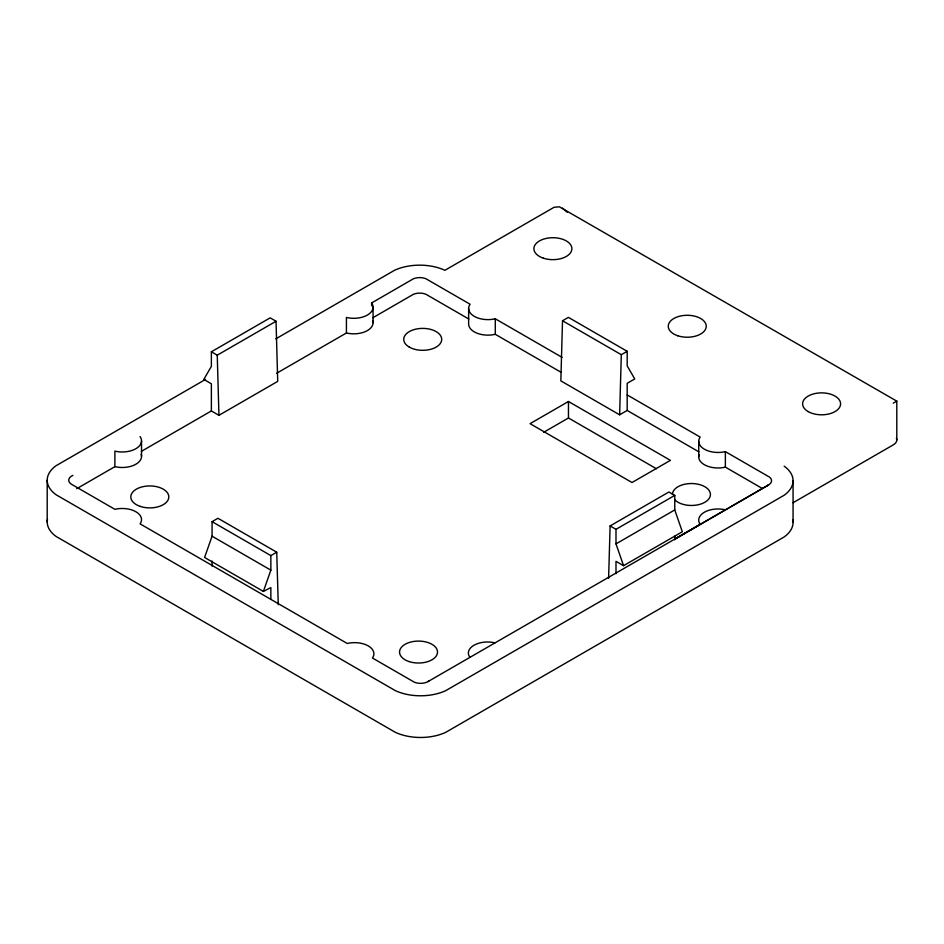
<?xml version="1.0" encoding="UTF-8"?>
<svg xmlns="http://www.w3.org/2000/svg" width="944" height="944" viewBox="0 0 944 944"><rect width="100%" height="100%" fill="white"/><g stroke="black" fill="none" stroke-linecap="round" stroke-linejoin="round"><path stroke-width="1.42" d="M543.685 432.293L568.465 417.98L568.465 401.495L670.417 460.353L632.008 482.526L530.056 423.667L568.465 401.495M674.771 536.204L674.771 539.826M212.07 566.093L212.07 561.007M619.63 414.817L621.305 354.696L562.518 320.759L560.842 380.88L619.63 414.817L627.182 410.451L698.926 451.869M608.597 578.412L610.119 525.938L668.895 492.001L674.771 495.388L674.771 509.937L682.335 531.755L623.547 565.692L615.995 561.326L615.995 573.763M278.256 604.679L276.734 552.205L217.946 518.268L212.07 521.666L212.07 536.204L204.588 557.479L263.376 591.416L270.857 587.593L270.857 599.357M263.376 591.416L270.857 570.141L270.857 555.603L212.07 521.666M211.373 410.947L211.373 383.795L203.821 379.429L211.373 366.343L211.373 351.793L270.161 317.857L276.037 321.255L277.713 381.376L218.937 415.313L211.373 410.947L141.352 451.374M211.373 351.793L217.25 355.192L276.037 321.255M205.521 379.429L56.109 465.687A40.085 23.14 0 0 0 56.109 494.774L395.359 690.642A40.085 23.14 0 0 0 445.745 690.642L784.157 495.258A40.085 23.14 0 0 0 784.157 466.171M275.754 338.872L394.509 270.303A40.085 23.14 0 0 1 444.895 270.303L554.069 207.279L559.391 206.807L896.8 401.141L896.8 439.998M276.509 373.34L346.424 332.984L346.424 317.467A19.269 11.127 0 0 0 367.405 315.06A19.269 11.127 0 0 0 371.617 302.953L411.313 280.002A10.502 6.065 0 0 1 428.104 280.002L470.088 304.239A19.293 11.139 0 0 0 474.289 316.37A19.293 11.139 0 0 0 495.281 318.789L562.093 357.363M76.724 488.697L114.885 466.655A19.293 11.139 0 0 0 134.485 464.967A19.293 11.139 0 0 0 141.175 454.194M372.856 317.75L411.313 295.519A10.502 6.065 0 0 1 428.104 295.519L468.814 319.025M562.518 320.759L568.394 317.373L627.182 351.31L627.182 365.847L634.734 378.945L627.182 383.299L627.182 410.451M270.857 555.603L276.734 552.205M621.305 354.696L627.182 351.31M610.119 525.938L615.995 529.324L674.771 495.388M623.547 565.692L615.995 543.874L674.771 509.937M893.319 403.147L896.8 401.141M427.88 681.651L768.581 484.945L674.771 539.154L700.177 524.357A19.293 11.139 0 0 1 704.377 512.238A19.293 11.139 0 0 1 725.37 509.807M793.043 502.739L893.319 444.848A11.871 6.856 0 0 0 896.399 438.217M494.951 642.84L491.446 642.215A19.234 11.104 0 0 0 468.755 655.313L469.841 657.343M627.182 394.934L700.177 437.084A19.293 11.139 0 0 0 704.377 449.202A19.293 11.139 0 0 0 725.37 451.633L767.366 475.87A10.502 6.065 0 0 1 767.366 485.57M468.637 308.499L468.637 324.016A19.293 11.139 0 0 0 495.281 334.306L560.83 372.148M699.091 454.689A19.293 11.139 0 0 0 705.782 465.451A19.293 11.139 0 0 0 725.37 467.138L762.268 488.449M568.465 417.98L656.399 468.743M212.07 536.204L270.857 570.141M562.459 208.117L567.45 212.365M218.937 415.313L217.25 355.192M793.066 480.72L793.066 522.41M725.37 451.633L725.37 467.138M698.725 441.344L698.725 456.861M615.995 529.324L615.995 543.874M495.281 318.789L495.281 334.306M373.069 307.201L373.069 322.718M371.617 302.953L371.617 305.773M141.529 440.848L141.529 456.365M114.885 466.655L114.885 451.138A19.293 11.139 0 0 0 135.877 448.719A19.293 11.139 0 0 0 140.078 436.6M47.2 480.225L47.2 521.926M672.435 494.491A18.998 10.974 0 0 1 697.935 484.189A18.998 10.974 0 0 1 705.994 501.547A18.998 10.974 0 0 1 674.984 499.978M372.703 320.547A19.269 11.127 0 0 1 366.012 331.309A19.269 11.127 0 0 1 346.424 332.984M792.807 519.802A40.085 23.14 0 0 1 784.157 536.959L445.745 732.332A40.085 23.14 0 0 1 395.359 732.332L56.109 536.463A40.085 23.14 0 0 1 47.46 519.306M428.954 680.943A10.502 6.065 0 0 1 412.162 680.943L372.455 658.015A19.293 11.139 0 0 0 368.254 645.908A19.293 11.139 0 0 0 347.262 643.478L140.078 523.861A19.293 11.139 0 0 0 135.877 511.742A19.293 11.139 0 0 0 114.885 509.323L72.9 485.074A10.502 6.065 0 0 1 72.9 475.387M409.283 347.109A18.998 10.974 0 0 0 441.072 342.188A18.998 10.974 0 0 0 417.803 328.76A18.998 10.974 0 0 0 409.283 347.109M140.302 506.421A18.998 10.974 0 0 0 168.811 496.922A18.998 10.974 0 0 0 140.302 487.411A18.998 10.974 0 0 0 140.302 506.421M808.158 411.584A18.998 10.974 0 0 0 839.948 406.675A18.998 10.974 0 0 0 816.678 393.235A18.998 10.974 0 0 0 808.158 411.584M677.745 335.757A18.998 10.974 0 0 0 706.242 326.258A18.998 10.974 0 0 0 677.745 316.759A18.998 10.974 0 0 0 677.745 335.757M543.378 258.184A18.998 10.974 0 0 0 571.887 248.685A18.998 10.974 0 0 0 543.378 239.186A18.998 10.974 0 0 0 543.378 258.184M409.023 661.555A18.998 10.974 0 0 0 437.52 652.056A18.998 10.974 0 0 0 409.023 642.557A18.998 10.974 0 0 0 409.023 661.555"/></g></svg>
